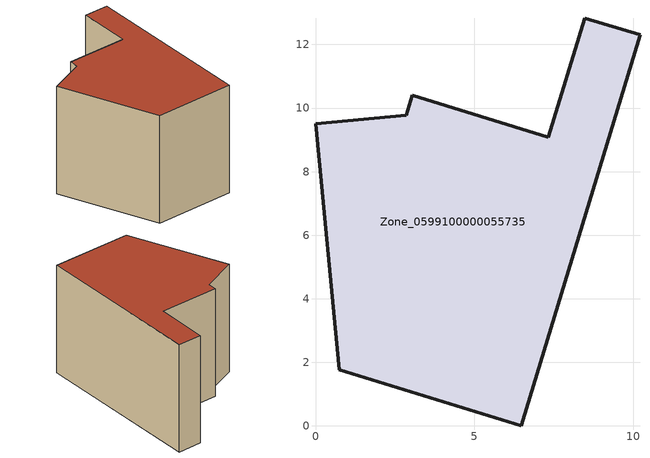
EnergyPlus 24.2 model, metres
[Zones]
Zone_0599100000055735
 floor ground (C_G): 0,9.5 2.85,9.78 3.05,10.41 7.32,9.08 8.48,12.83 10.21,12.3 6.48,0 0.74,1.76 z0
 wall outside (C_F): 0.74,1.76 6.48,0 10.21,12.3 8.48,12.83 7.32,9.08 3.05,10.41 2.85,9.78 0,9.5 0.74,1.76 z0:8.43
 roof outside (C_R): 2.85,9.78 0,9.5 0.74,1.76 6.48,0 10.21,12.3 8.48,12.83 7.32,9.08 3.05,10.41 z8.43
[BUILDING]
Pand.0599100000055735: North Axis=0; Terrain=City; Loads Convergence Tolerance Value=0.04; Temperature Convergence Tolerance Value=0.4; Solar Distribution=FullExterior; Maximum Number of Warmup Days=25; Minimum Number of Warmup Days=1
[Site:Location]
Rotterdam.The.Hague.AP_ZH_NLD Design_Conditions: Latitude=51.96; Longitude=4.45; Time Zone=1; Elevation=-4.5
[SITE:GROUNDTEMPERATURE:BUILDINGSURFACE]
18, 18, 18, 18, 18, 18, 18, 18, 18, 18, 18, 18
[MATERIAL] Thermal Absorptance=0.9; Solar Absorptance=0.7; Visible Absorptance=0.7
Name | Roughness | Thickness | Conductivity | Density | Specific Heat
G.TI.1975-1991 | MediumSmooth | 0.15 | 0.288461 | 540 | 1210
F.TI.1975-1991 | Rough | 0.3 | 0.230769 | 1920 | 840
R.TI.1975-1991 | MediumRough | 0.2 | 0.153846 | 1500 | 1000
[CONSTRUCTION]
C_G: G.TI.1975-1991
C_F: F.TI.1975-1991
C_R: R.TI.1975-1991
[ZONE]
Zone_0599100000055735: Type=1; Multiplier=1; Ceiling Height=Autocalculate; Volume=Autocalculate; Floor Area=autocalculate; Part of Total Floor Area=Yes
[ZONEINFILTRATION:DESIGNFLOWRATE]
Infil_Zone_0599100000055735: Zone or ZoneList or Space or SpaceList=Zone_0599100000055735; Schedule=AlwaysOn; Design Flow Rate Calculation Method=Flow/Area; Flow Rate per Floor Area=0.003; Constant Term Coefficient=1; Temperature Term Coefficient=0; Velocity Term Coefficient=0; Velocity Squared Term Coefficient=0
[HVACTEMPLATE:ZONE:IDEALLOADSAIRSYSTEM]
Zone_0599100000055735: Maximum Heating Supply Air Temperature=50; Minimum Cooling Supply Air Temperature=13; Maximum Heating Supply Air Humidity Ratio=0.0156; Minimum Cooling Supply Air Humidity Ratio=0.0077; Heating Limit=NoLimit; Cooling Limit=NoLimit; Dehumidification Control Type=ConstantSensibleHeatRatio; Cooling Sensible Heat Ratio=0.7; Dehumidification Setpoint=60; Humidification Control Type=None; Humidification Setpoint=30; Outdoor Air Method=None; Outdoor Air Flow Rate per Person=0.00944; Outdoor Air Flow Rate per Zone Floor Area=0; Outdoor Air Flow Rate per Zone=0; Demand Controlled Ventilation Type=None; Outdoor Air Economizer Type=NoEconomizer; Heat Recovery Type=None; Sensible Heat Recovery Effectiveness=0.7; Latent Heat Recovery Effectiveness=0.65
[ZONECONTROL:THERMOSTAT]
ThermostatControl_Zone_0599100000055735: Zone or ZoneList=Zone_0599100000055735; Control Type Schedule=DualSetpointControlType; Control 1=Thermostat_Zone_0599100000055735; Temperature Difference Between Cutout And Setpoint=0
[THERMOSTATSETPOINT:DUALSETPOINT]
Thermostat_Zone_0599100000055735: Heating Setpoint Temperature Schedule=HeatingSetpoint_Zone_0599100000055735; Cooling Setpoint Temperature Schedule=CoolingSetpoint_Zone_0599100000055735
[SCHEDULE:COMPACT]
HeatingSetpoint_Zone_0599100000055735: Through: 12/31, For: AllDays, Until: 24:00, 21
CoolingSetpoint_Zone_0599100000055735: Through: 12/31, For: AllDays, Until: 24:00, 24
DualSetpointControlType: Through: 12/31, For: AllDays, Until: 24:00, 4
AlwaysOn: Through: 12/31, For: AllDays, Until: 24:00, 1
